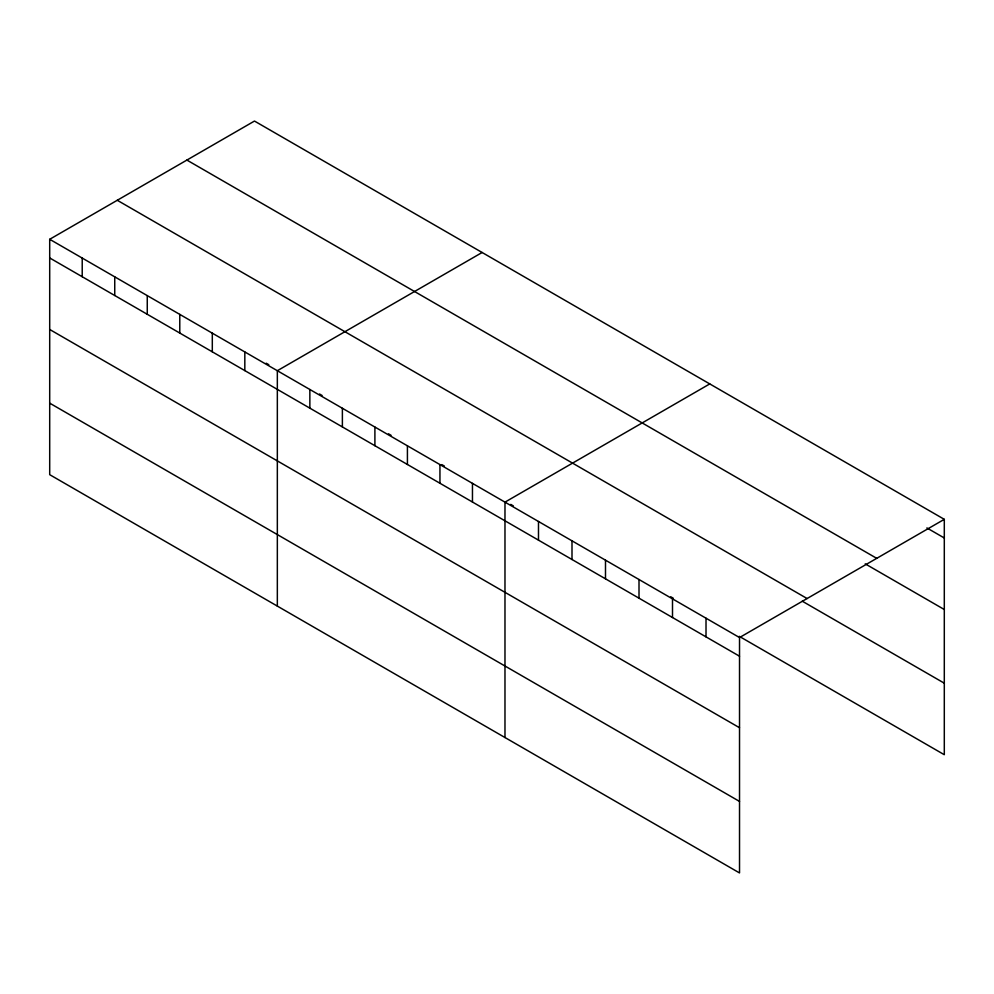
<?xml version="1.0" encoding="UTF-8"?>
<svg xmlns="http://www.w3.org/2000/svg" width="994" height="994" viewBox="0 0 994 994"><rect width="100%" height="100%" fill="white"/><g stroke="black" fill="none" stroke-linecap="round" stroke-linejoin="round"><path stroke-width="1.49" d="M49.7 239.293L739.524 637.552L739.524 872.943L49.7 474.672L49.7 239.293L254.476 121.057L944.3 519.328L944.3 754.707L739.25 636.322M482.127 252.488L277.338 370.725L277.338 606.104M709.766 383.92L504.977 502.144L504.977 737.523M739.524 637.552L944.3 519.328M926.88 527.926L944.3 537.99M186.909 160.084L876.72 558.342M865.227 563.859L944.3 609.508M117.28 200.279L807.091 598.537M802.233 601.171L944.3 683.189M266.193 363.208L268.79 364.711M319.521 393.997L322.118 395.5M388.468 433.794L391.064 435.297M441.796 464.596L444.393 466.087M510.742 504.393L513.339 505.896M670.739 596.773L673.336 598.276M49.7 257.955L739.524 656.214M49.7 329.474L739.524 727.732M49.7 403.154L739.524 801.425M706.013 618.206L706.013 636.881M672.503 598.873L672.503 617.535M639.005 579.527L639.005 598.189M605.495 560.181L605.495 578.843M571.997 540.835L571.997 559.498M538.487 521.49L538.487 540.152M472.461 483.37L472.461 502.032M439.944 464.596L439.944 483.258M407.416 445.821L407.416 464.484M374.9 427.047L374.9 445.71M342.383 408.273L342.383 426.935M309.855 389.499L309.855 408.161M244.822 351.938L244.822 370.613M212.306 333.164L212.306 351.839M179.777 314.39L179.777 333.052M147.261 295.616L147.261 314.278M114.745 276.841L114.745 295.504M82.216 258.067L82.216 276.73"/></g></svg>
